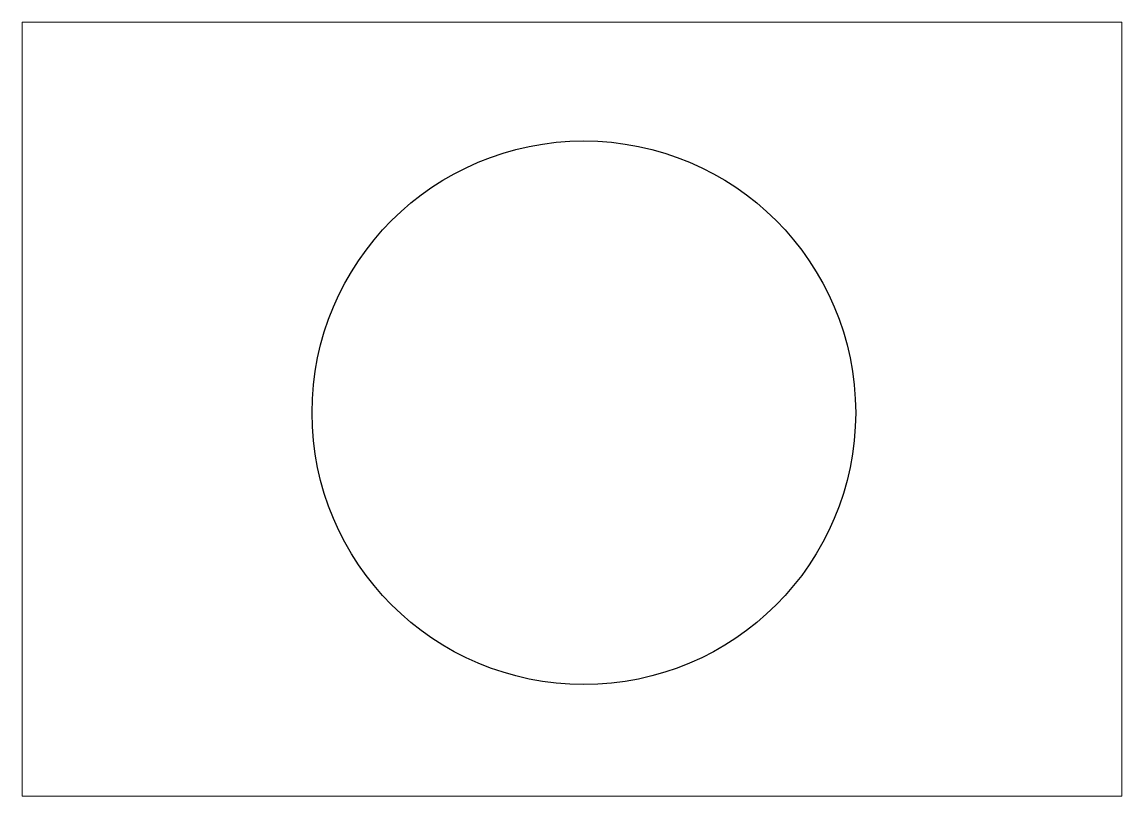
# Paper-space layout 'tabelki' of a CAD drawing. Header units: millimetres. Extents: x -16 to 591, y -26 to 401.
# The model-space entities are those that its viewports show. They can reach past a viewport. Long polylines and large blocks are cut down to what shows.
import ezdxf

# ---------------------------------------------------------------- set-up
doc = ezdxf.new("R2010")
doc.units = ezdxf.units.MM

msp = doc.modelspace()

# ---------------------------------------------------------------- linework, layer by layer
msp.add_circle((25887.93, 28295.69), 1500)

psp = doc.layouts.new('tabelki')

# ---------------------------------------------------------------- viewports
at = {"layer": '0'}
psp.add_viewport(center=(287.27, 187.79), size=(607.01, 427.0871), view_center_point=(25822.56, 28316.12), view_height=4270.8709, dxfattribs=at)

doc.saveas('drawing.dxf')
